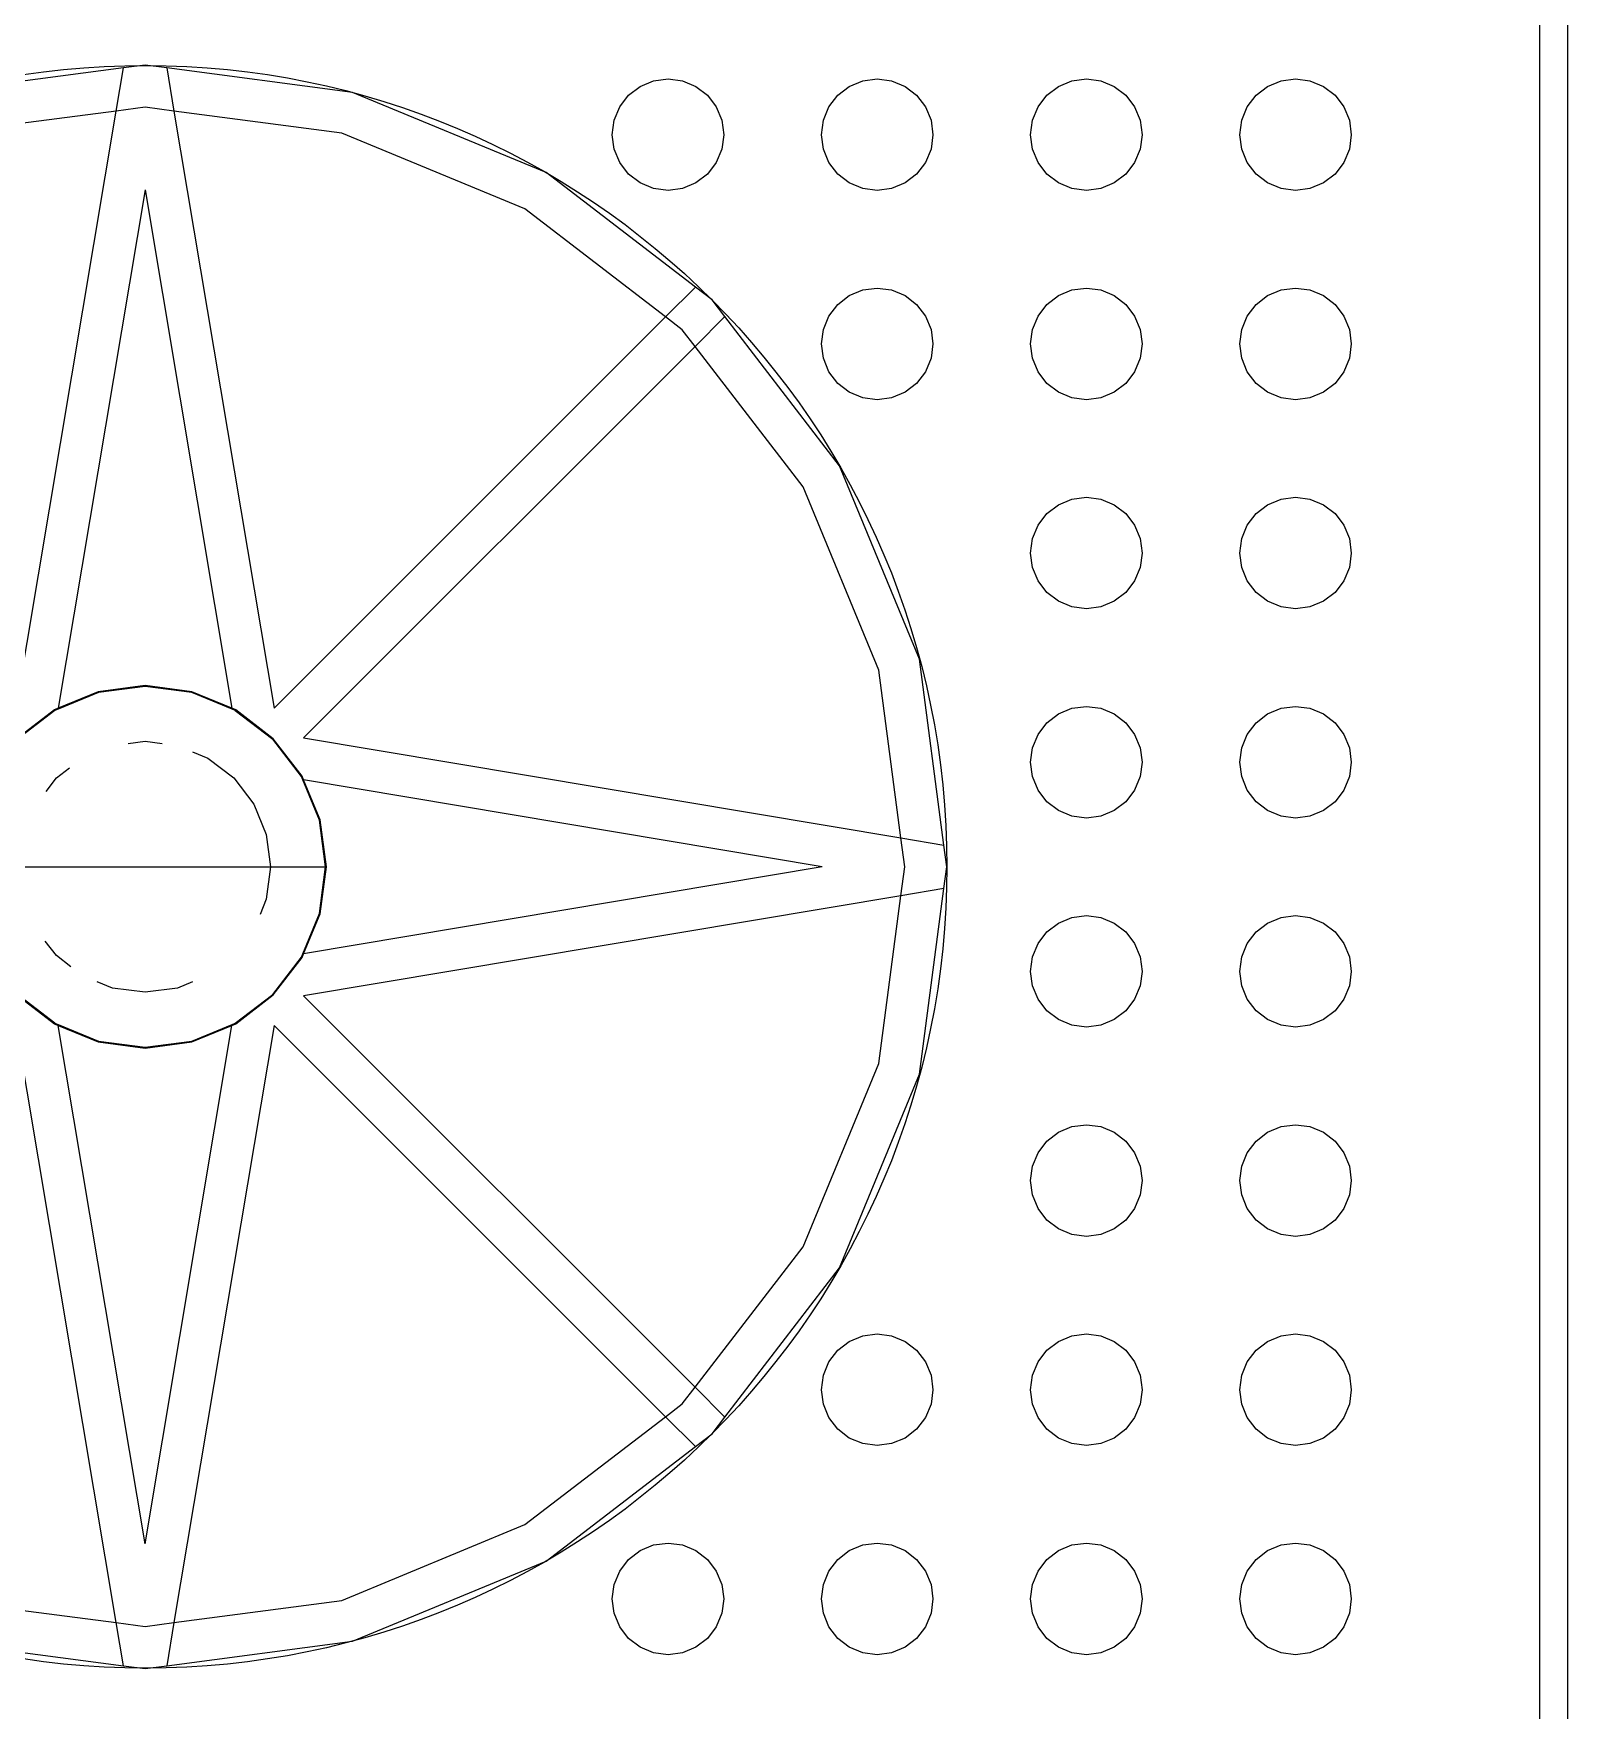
# Model space of a CAD drawing. Header units: millimetres. Extents: x 2562 to 7288, y 778 to 5635.
# Drawn here: x 5141 to 5152, y 2003.42 to 2015.45 of the extents above; entities that cross this region are included whole.
import ezdxf

# ---------------------------------------------------------------- set-up
doc = ezdxf.new("R2010")
doc.units = ezdxf.units.MM
doc.layers.add('0-gnl-gor3', color=252, linetype='Continuous')

msp = doc.modelspace()

# ---------------------------------------------------------------- linework, layer by layer
at = {"layer": '0-gnl-gor3'}
for p, q in [((5141.649, 2015.202), (5140.317, 2015.026)), ((5141.598, 2014.892), (5141.649, 2015.202)), ((5141.805, 2015.222), (5141.649, 2015.202)), ((5141.96, 2015.202), (5141.805, 2015.222)), ((5143.293, 2015.026), (5141.96, 2015.202)), ((5141.96, 2015.202), (5142.012, 2014.892)), ((5145.451, 2015.109), (5145.555, 2015.122)), ((5145.555, 2015.122), (5145.658, 2015.109)), ((5146.951, 2015.109), (5147.055, 2015.122)), ((5147.055, 2015.122), (5147.158, 2015.109)), ((5148.451, 2015.109), (5148.555, 2015.122)), ((5148.555, 2015.122), (5148.658, 2015.109)), ((5149.951, 2015.109), (5150.055, 2015.122)), ((5150.055, 2015.122), (5150.158, 2015.109)), ((5144.68, 2014.452), (5143.293, 2015.026)), ((5145.209, 2014.922), (5145.272, 2015.005)), ((5145.272, 2015.005), (5145.355, 2015.069)), ((5145.355, 2015.069), (5145.451, 2015.109)), ((5145.658, 2015.109), (5145.755, 2015.069)), ((5145.755, 2015.069), (5145.838, 2015.005)), ((5145.838, 2015.005), (5145.901, 2014.922)), ((5146.709, 2014.922), (5146.772, 2015.005)), ((5146.772, 2015.005), (5146.855, 2015.069)), ((5146.855, 2015.069), (5146.951, 2015.109)), ((5147.158, 2015.109), (5147.255, 2015.069)), ((5147.255, 2015.069), (5147.338, 2015.005)), ((5147.338, 2015.005), (5147.401, 2014.922)), ((5148.209, 2014.922), (5148.272, 2015.005)), ((5148.272, 2015.005), (5148.355, 2015.069)), ((5148.355, 2015.069), (5148.451, 2015.109)), ((5148.658, 2015.109), (5148.755, 2015.069)), ((5148.755, 2015.069), (5148.838, 2015.005)), ((5148.838, 2015.005), (5148.901, 2014.922)), ((5149.709, 2014.922), (5149.772, 2015.005)), ((5149.772, 2015.005), (5149.855, 2015.069)), ((5149.855, 2015.069), (5149.951, 2015.109)), ((5150.158, 2015.109), (5150.255, 2015.069)), ((5150.255, 2015.069), (5150.338, 2015.005)), ((5150.338, 2015.005), (5150.401, 2014.922)), ((5141.598, 2014.892), (5140.395, 2014.734)), ((5140.88, 2010.609), (5141.598, 2014.892)), ((5141.805, 2014.92), (5141.598, 2014.892)), ((5142.012, 2014.892), (5141.805, 2014.92)), ((5143.215, 2014.734), (5142.012, 2014.892)), ((5142.012, 2014.892), (5142.73, 2010.609)), ((5145.169, 2014.826), (5145.209, 2014.922)), ((5145.901, 2014.922), (5145.941, 2014.826)), ((5146.669, 2014.826), (5146.709, 2014.922)), ((5147.401, 2014.922), (5147.441, 2014.826)), ((5148.169, 2014.826), (5148.209, 2014.922)), ((5148.901, 2014.922), (5148.941, 2014.826)), ((5149.669, 2014.826), (5149.709, 2014.922)), ((5150.401, 2014.922), (5150.441, 2014.826)), ((5145.155, 2014.722), (5145.169, 2014.826)), ((5145.941, 2014.826), (5145.955, 2014.722)), ((5146.655, 2014.722), (5146.669, 2014.826)), ((5147.441, 2014.826), (5147.455, 2014.722)), ((5148.155, 2014.722), (5148.169, 2014.826)), ((5148.941, 2014.826), (5148.955, 2014.722)), ((5149.655, 2014.722), (5149.669, 2014.826)), ((5150.441, 2014.826), (5150.455, 2014.722)), ((5144.529, 2014.19), (5143.215, 2014.734)), ((5145.169, 2014.619), (5145.155, 2014.722)), ((5145.955, 2014.722), (5145.941, 2014.619)), ((5146.669, 2014.619), (5146.655, 2014.722)), ((5147.455, 2014.722), (5147.441, 2014.619)), ((5148.169, 2014.619), (5148.155, 2014.722)), ((5148.955, 2014.722), (5148.941, 2014.619)), ((5149.669, 2014.619), (5149.655, 2014.722)), ((5150.455, 2014.722), (5150.441, 2014.619)), ((5145.209, 2014.522), (5145.169, 2014.619)), ((5145.272, 2014.439), (5145.209, 2014.522)), ((5145.901, 2014.522), (5145.838, 2014.439)), ((5145.941, 2014.619), (5145.901, 2014.522)), ((5146.709, 2014.522), (5146.669, 2014.619)), ((5146.772, 2014.439), (5146.709, 2014.522)), ((5147.401, 2014.522), (5147.338, 2014.439)), ((5147.441, 2014.619), (5147.401, 2014.522)), ((5148.209, 2014.522), (5148.169, 2014.619)), ((5148.272, 2014.439), (5148.209, 2014.522)), ((5148.901, 2014.522), (5148.838, 2014.439)), ((5148.941, 2014.619), (5148.901, 2014.522)), ((5149.709, 2014.522), (5149.669, 2014.619)), ((5149.772, 2014.439), (5149.709, 2014.522)), ((5150.401, 2014.522), (5150.338, 2014.439)), ((5150.441, 2014.619), (5150.401, 2014.522)), ((5145.751, 2013.63), (5144.68, 2014.452)), ((5145.355, 2014.376), (5145.272, 2014.439)), ((5145.838, 2014.439), (5145.755, 2014.376)), ((5146.855, 2014.376), (5146.772, 2014.439)), ((5147.338, 2014.439), (5147.255, 2014.376)), ((5148.355, 2014.376), (5148.272, 2014.439)), ((5148.838, 2014.439), (5148.755, 2014.376)), ((5149.855, 2014.376), (5149.772, 2014.439)), ((5150.338, 2014.439), (5150.255, 2014.376)), ((5141.805, 2014.327), (5141.182, 2010.609)), ((5141.805, 2014.327), (5142.428, 2010.609)), ((5145.451, 2014.336), (5145.355, 2014.376)), ((5145.555, 2014.322), (5145.451, 2014.336)), ((5145.658, 2014.336), (5145.555, 2014.322)), ((5145.755, 2014.376), (5145.658, 2014.336)), ((5146.951, 2014.336), (5146.855, 2014.376)), ((5147.055, 2014.322), (5146.951, 2014.336)), ((5147.158, 2014.336), (5147.055, 2014.322)), ((5147.255, 2014.376), (5147.158, 2014.336)), ((5148.451, 2014.336), (5148.355, 2014.376)), ((5148.555, 2014.322), (5148.451, 2014.336)), ((5148.658, 2014.336), (5148.555, 2014.322)), ((5148.755, 2014.376), (5148.658, 2014.336)), ((5149.951, 2014.336), (5149.855, 2014.376)), ((5150.055, 2014.322), (5149.951, 2014.336)), ((5150.158, 2014.336), (5150.055, 2014.322)), ((5150.255, 2014.376), (5150.158, 2014.336)), ((5145.537, 2013.416), (5144.529, 2014.19)), ((5145.537, 2013.416), (5145.751, 2013.63)), ((5145.871, 2013.538), (5145.751, 2013.63)), ((5146.772, 2013.505), (5146.855, 2013.569)), ((5146.855, 2013.569), (5146.951, 2013.609)), ((5146.951, 2013.609), (5147.055, 2013.622)), ((5147.055, 2013.622), (5147.158, 2013.609)), ((5147.158, 2013.609), (5147.255, 2013.569)), ((5147.255, 2013.569), (5147.338, 2013.505)), ((5148.272, 2013.505), (5148.355, 2013.569)), ((5148.355, 2013.569), (5148.451, 2013.609)), ((5148.451, 2013.609), (5148.555, 2013.622)), ((5148.555, 2013.622), (5148.658, 2013.609)), ((5148.658, 2013.609), (5148.755, 2013.569)), ((5148.755, 2013.569), (5148.838, 2013.505)), ((5149.772, 2013.505), (5149.855, 2013.569)), ((5149.855, 2013.569), (5149.951, 2013.609)), ((5149.951, 2013.609), (5150.055, 2013.622)), ((5150.055, 2013.622), (5150.158, 2013.609)), ((5150.158, 2013.609), (5150.255, 2013.569)), ((5150.255, 2013.569), (5150.338, 2013.505)), ((5145.963, 2013.418), (5145.871, 2013.538)), ((5146.709, 2013.422), (5146.772, 2013.505)), ((5147.338, 2013.505), (5147.401, 2013.422)), ((5148.209, 2013.422), (5148.272, 2013.505)), ((5148.838, 2013.505), (5148.901, 2013.422)), ((5149.709, 2013.422), (5149.772, 2013.505)), ((5150.338, 2013.505), (5150.401, 2013.422)), ((5142.73, 2010.609), (5145.537, 2013.416)), ((5145.657, 2013.324), (5145.537, 2013.416)), ((5145.749, 2013.204), (5145.657, 2013.324)), ((5145.963, 2013.418), (5145.749, 2013.204)), ((5146.785, 2012.347), (5145.963, 2013.418)), ((5146.655, 2013.222), (5146.669, 2013.326)), ((5146.669, 2013.326), (5146.709, 2013.422)), ((5147.401, 2013.422), (5147.441, 2013.326)), ((5147.441, 2013.326), (5147.455, 2013.222)), ((5148.155, 2013.222), (5148.169, 2013.326)), ((5148.169, 2013.326), (5148.209, 2013.422)), ((5148.901, 2013.422), (5148.941, 2013.326)), ((5148.941, 2013.326), (5148.955, 2013.222)), ((5149.655, 2013.222), (5149.669, 2013.326)), ((5149.669, 2013.326), (5149.709, 2013.422)), ((5150.401, 2013.422), (5150.441, 2013.326)), ((5150.441, 2013.326), (5150.455, 2013.222)), ((5145.749, 2013.204), (5142.942, 2010.397)), ((5146.523, 2012.196), (5145.749, 2013.204)), ((5146.669, 2013.119), (5146.655, 2013.222)), ((5147.455, 2013.222), (5147.441, 2013.119)), ((5148.169, 2013.119), (5148.155, 2013.222)), ((5148.955, 2013.222), (5148.941, 2013.119)), ((5149.669, 2013.119), (5149.655, 2013.222)), ((5150.455, 2013.222), (5150.441, 2013.119)), ((5146.709, 2013.022), (5146.669, 2013.119)), ((5147.441, 2013.119), (5147.401, 2013.022)), ((5148.209, 2013.022), (5148.169, 2013.119)), ((5148.941, 2013.119), (5148.901, 2013.022)), ((5149.709, 2013.022), (5149.669, 2013.119)), ((5150.441, 2013.119), (5150.401, 2013.022)), ((5146.772, 2012.939), (5146.709, 2013.022)), ((5147.401, 2013.022), (5147.338, 2012.939)), ((5148.272, 2012.939), (5148.209, 2013.022)), ((5148.901, 2013.022), (5148.838, 2012.939)), ((5149.772, 2012.939), (5149.709, 2013.022)), ((5150.401, 2013.022), (5150.338, 2012.939)), ((5146.855, 2012.876), (5146.772, 2012.939)), ((5146.951, 2012.836), (5146.855, 2012.876)), ((5147.055, 2012.822), (5146.951, 2012.836)), ((5147.158, 2012.836), (5147.055, 2012.822)), ((5147.255, 2012.876), (5147.158, 2012.836)), ((5147.338, 2012.939), (5147.255, 2012.876)), ((5148.355, 2012.876), (5148.272, 2012.939)), ((5148.451, 2012.836), (5148.355, 2012.876)), ((5148.555, 2012.822), (5148.451, 2012.836)), ((5148.658, 2012.836), (5148.555, 2012.822)), ((5148.755, 2012.876), (5148.658, 2012.836)), ((5148.838, 2012.939), (5148.755, 2012.876)), ((5149.855, 2012.876), (5149.772, 2012.939)), ((5149.951, 2012.836), (5149.855, 2012.876)), ((5150.055, 2012.822), (5149.951, 2012.836)), ((5150.158, 2012.836), (5150.055, 2012.822)), ((5150.255, 2012.876), (5150.158, 2012.836)), ((5150.338, 2012.939), (5150.255, 2012.876)), ((5147.359, 2010.96), (5146.785, 2012.347)), ((5147.067, 2010.882), (5146.523, 2012.196)), ((5148.355, 2012.069), (5148.451, 2012.109)), ((5148.451, 2012.109), (5148.555, 2012.122)), ((5148.555, 2012.122), (5148.658, 2012.109)), ((5148.658, 2012.109), (5148.755, 2012.069)), ((5149.855, 2012.069), (5149.951, 2012.109)), ((5149.951, 2012.109), (5150.055, 2012.122)), ((5150.055, 2012.122), (5150.158, 2012.109)), ((5150.158, 2012.109), (5150.255, 2012.069)), ((5148.209, 2011.922), (5148.272, 2012.005)), ((5148.272, 2012.005), (5148.355, 2012.069)), ((5148.755, 2012.069), (5148.838, 2012.005)), ((5148.838, 2012.005), (5148.901, 2011.922)), ((5149.709, 2011.922), (5149.772, 2012.005)), ((5149.772, 2012.005), (5149.855, 2012.069)), ((5150.255, 2012.069), (5150.338, 2012.005)), ((5150.338, 2012.005), (5150.401, 2011.922)), ((5148.169, 2011.826), (5148.209, 2011.922)), ((5148.901, 2011.922), (5148.941, 2011.826)), ((5149.669, 2011.826), (5149.709, 2011.922)), ((5150.401, 2011.922), (5150.441, 2011.826)), ((5148.155, 2011.722), (5148.169, 2011.826)), ((5148.941, 2011.826), (5148.955, 2011.722)), ((5149.655, 2011.722), (5149.669, 2011.826)), ((5150.441, 2011.826), (5150.455, 2011.722)), ((5148.169, 2011.619), (5148.155, 2011.722)), ((5148.955, 2011.722), (5148.941, 2011.619)), ((5149.669, 2011.619), (5149.655, 2011.722)), ((5150.455, 2011.722), (5150.441, 2011.619)), ((5148.209, 2011.522), (5148.169, 2011.619)), ((5148.272, 2011.439), (5148.209, 2011.522)), ((5148.901, 2011.522), (5148.838, 2011.439)), ((5148.941, 2011.619), (5148.901, 2011.522)), ((5149.709, 2011.522), (5149.669, 2011.619)), ((5149.772, 2011.439), (5149.709, 2011.522)), ((5150.401, 2011.522), (5150.338, 2011.439)), ((5150.441, 2011.619), (5150.401, 2011.522)), ((5148.355, 2011.376), (5148.272, 2011.439)), ((5148.838, 2011.439), (5148.755, 2011.376)), ((5149.855, 2011.376), (5149.772, 2011.439)), ((5150.338, 2011.439), (5150.255, 2011.376)), ((5148.451, 2011.336), (5148.355, 2011.376)), ((5148.555, 2011.322), (5148.451, 2011.336)), ((5148.658, 2011.336), (5148.555, 2011.322)), ((5148.755, 2011.376), (5148.658, 2011.336)), ((5149.951, 2011.336), (5149.855, 2011.376)), ((5150.055, 2011.322), (5149.951, 2011.336)), ((5150.158, 2011.336), (5150.055, 2011.322)), ((5150.255, 2011.376), (5150.158, 2011.336)), ((5147.534, 2009.628), (5147.359, 2010.96)), ((5147.225, 2009.68), (5147.067, 2010.882)), ((5141.47, 2010.722), (5141.181, 2010.602)), ((5141.468, 2010.728), (5141.182, 2010.609)), ((5141.805, 2010.772), (5141.468, 2010.728)), ((5141.805, 2010.766), (5141.47, 2010.722)), ((5142.141, 2010.728), (5141.805, 2010.772)), ((5142.14, 2010.722), (5141.805, 2010.766)), ((5142.429, 2010.602), (5142.14, 2010.722)), ((5142.428, 2010.609), (5142.141, 2010.728)), ((5141.155, 2010.598), (5140.886, 2010.391)), ((5141.158, 2010.593), (5140.89, 2010.387)), ((5141.182, 2010.609), (5141.155, 2010.598)), ((5141.181, 2010.602), (5141.158, 2010.593)), ((5141.182, 2010.609), (5141.181, 2010.602)), ((5142.455, 2010.598), (5142.428, 2010.609)), ((5142.428, 2010.609), (5142.429, 2010.602)), ((5142.452, 2010.593), (5142.429, 2010.602)), ((5142.452, 2010.593), (5142.72, 2010.387)), ((5142.724, 2010.391), (5142.455, 2010.598)), ((5148.272, 2010.505), (5148.355, 2010.569)), ((5148.355, 2010.569), (5148.451, 2010.609)), ((5148.451, 2010.609), (5148.555, 2010.622)), ((5148.555, 2010.622), (5148.658, 2010.609)), ((5148.658, 2010.609), (5148.755, 2010.569)), ((5148.755, 2010.569), (5148.838, 2010.505)), ((5149.772, 2010.505), (5149.855, 2010.569)), ((5149.855, 2010.569), (5149.951, 2010.609)), ((5149.951, 2010.609), (5150.055, 2010.622)), ((5150.055, 2010.622), (5150.158, 2010.609)), ((5150.158, 2010.609), (5150.255, 2010.569)), ((5150.255, 2010.569), (5150.338, 2010.505)), ((5148.209, 2010.422), (5148.272, 2010.505)), ((5148.838, 2010.505), (5148.901, 2010.422)), ((5149.709, 2010.422), (5149.772, 2010.505)), ((5150.338, 2010.505), (5150.401, 2010.422)), ((5141.683, 2010.356), (5141.805, 2010.372)), ((5141.805, 2010.372), (5141.927, 2010.356)), ((5142.926, 2010.119), (5142.72, 2010.387)), ((5142.931, 2010.122), (5142.724, 2010.391)), ((5142.942, 2010.397), (5147.225, 2009.68)), ((5148.155, 2010.222), (5148.169, 2010.326)), ((5148.169, 2010.326), (5148.209, 2010.422)), ((5148.901, 2010.422), (5148.941, 2010.326)), ((5148.941, 2010.326), (5148.955, 2010.222)), ((5149.655, 2010.222), (5149.669, 2010.326)), ((5149.669, 2010.326), (5149.709, 2010.422)), ((5150.401, 2010.422), (5150.441, 2010.326)), ((5150.441, 2010.326), (5150.455, 2010.222)), ((5142.145, 2010.297), (5142.255, 2010.252)), ((5142.255, 2010.252), (5142.441, 2010.109)), ((5148.169, 2010.119), (5148.155, 2010.222)), ((5148.955, 2010.222), (5148.941, 2010.119)), ((5149.669, 2010.119), (5149.655, 2010.222)), ((5150.455, 2010.222), (5150.441, 2010.119)), ((5141.095, 2010.013), (5141.169, 2010.109)), ((5141.169, 2010.109), (5141.264, 2010.182)), ((5142.441, 2010.109), (5142.584, 2009.922)), ((5142.935, 2010.096), (5142.926, 2010.119)), ((5142.942, 2010.095), (5142.931, 2010.122)), ((5143.055, 2009.807), (5142.935, 2010.096)), ((5142.942, 2010.095), (5142.935, 2010.096)), ((5143.061, 2009.809), (5142.942, 2010.095)), ((5146.66, 2009.472), (5142.942, 2010.095)), ((5148.209, 2010.022), (5148.169, 2010.119)), ((5148.941, 2010.119), (5148.901, 2010.022)), ((5149.709, 2010.022), (5149.669, 2010.119)), ((5150.441, 2010.119), (5150.401, 2010.022)), ((5148.272, 2009.939), (5148.209, 2010.022)), ((5148.901, 2010.022), (5148.838, 2009.939)), ((5149.772, 2009.939), (5149.709, 2010.022)), ((5150.401, 2010.022), (5150.338, 2009.939)), ((5142.584, 2009.922), (5142.674, 2009.705)), ((5148.355, 2009.876), (5148.272, 2009.939)), ((5148.451, 2009.836), (5148.355, 2009.876)), ((5148.555, 2009.822), (5148.451, 2009.836)), ((5148.658, 2009.836), (5148.555, 2009.822)), ((5148.755, 2009.876), (5148.658, 2009.836)), ((5148.838, 2009.939), (5148.755, 2009.876)), ((5149.855, 2009.876), (5149.772, 2009.939)), ((5149.951, 2009.836), (5149.855, 2009.876)), ((5150.055, 2009.822), (5149.951, 2009.836)), ((5150.158, 2009.836), (5150.055, 2009.822)), ((5150.255, 2009.876), (5150.158, 2009.836)), ((5150.338, 2009.939), (5150.255, 2009.876)), ((5142.674, 2009.705), (5142.705, 2009.472)), ((5143.099, 2009.472), (5143.055, 2009.807)), ((5143.105, 2009.472), (5143.061, 2009.809)), ((5147.252, 2009.472), (5147.225, 2009.68)), ((5147.225, 2009.68), (5147.534, 2009.628)), ((5147.555, 2009.472), (5147.534, 2009.628)), ((5142.705, 2009.472), (5142.674, 2009.239)), ((5146.66, 2009.472), (5142.942, 2008.849)), ((5143.055, 2009.137), (5143.099, 2009.472)), ((5143.061, 2009.136), (5143.105, 2009.472)), ((5147.225, 2009.265), (5147.252, 2009.472)), ((5147.534, 2009.317), (5147.555, 2009.472)), ((5142.674, 2009.239), (5142.63, 2009.131)), ((5147.225, 2009.265), (5142.942, 2008.547)), ((5147.067, 2008.062), (5147.225, 2009.265)), ((5147.534, 2009.317), (5147.225, 2009.265)), ((5147.359, 2007.984), (5147.534, 2009.317)), ((5142.935, 2008.848), (5143.055, 2009.137)), ((5142.942, 2008.849), (5143.061, 2009.136)), ((5148.355, 2009.069), (5148.451, 2009.109)), ((5148.451, 2009.109), (5148.555, 2009.122)), ((5148.555, 2009.122), (5148.658, 2009.109)), ((5148.658, 2009.109), (5148.755, 2009.069)), ((5149.855, 2009.069), (5149.951, 2009.109)), ((5149.951, 2009.109), (5150.055, 2009.122)), ((5150.055, 2009.122), (5150.158, 2009.109)), ((5150.158, 2009.109), (5150.255, 2009.069)), ((5148.209, 2008.922), (5148.272, 2009.005)), ((5148.272, 2009.005), (5148.355, 2009.069)), ((5148.755, 2009.069), (5148.838, 2009.005)), ((5148.838, 2009.005), (5148.901, 2008.922)), ((5149.709, 2008.922), (5149.772, 2009.005)), ((5149.772, 2009.005), (5149.855, 2009.069)), ((5150.255, 2009.069), (5150.338, 2009.005)), ((5150.338, 2009.005), (5150.401, 2008.922)), ((5141.169, 2008.836), (5141.089, 2008.94)), ((5148.169, 2008.826), (5148.209, 2008.922)), ((5148.901, 2008.922), (5148.941, 2008.826)), ((5149.669, 2008.826), (5149.709, 2008.922)), ((5150.401, 2008.922), (5150.441, 2008.826)), ((5141.272, 2008.756), (5141.169, 2008.836)), ((5142.72, 2008.557), (5142.926, 2008.825)), ((5142.724, 2008.553), (5142.931, 2008.822)), ((5142.926, 2008.825), (5142.935, 2008.848)), ((5142.931, 2008.822), (5142.942, 2008.849)), ((5142.942, 2008.849), (5142.935, 2008.848)), ((5148.155, 2008.722), (5148.169, 2008.826)), ((5148.941, 2008.826), (5148.955, 2008.722)), ((5149.655, 2008.722), (5149.669, 2008.826)), ((5150.441, 2008.826), (5150.455, 2008.722)), ((5141.572, 2008.603), (5141.462, 2008.648)), ((5142.146, 2008.648), (5142.038, 2008.603)), ((5148.169, 2008.619), (5148.155, 2008.722)), ((5148.955, 2008.722), (5148.941, 2008.619)), ((5149.669, 2008.619), (5149.655, 2008.722)), ((5150.455, 2008.722), (5150.441, 2008.619)), ((5140.886, 2008.553), (5141.155, 2008.346)), ((5141.158, 2008.352), (5140.89, 2008.557)), ((5141.805, 2008.572), (5141.572, 2008.603)), ((5142.038, 2008.603), (5141.805, 2008.572)), ((5142.452, 2008.352), (5142.72, 2008.557)), ((5142.455, 2008.346), (5142.724, 2008.553)), ((5142.942, 2008.547), (5145.749, 2005.74)), ((5148.209, 2008.522), (5148.169, 2008.619)), ((5148.272, 2008.439), (5148.209, 2008.522)), ((5148.901, 2008.522), (5148.838, 2008.439)), ((5148.941, 2008.619), (5148.901, 2008.522)), ((5149.709, 2008.522), (5149.669, 2008.619)), ((5149.772, 2008.439), (5149.709, 2008.522)), ((5150.401, 2008.522), (5150.338, 2008.439)), ((5150.441, 2008.619), (5150.401, 2008.522)), ((5148.355, 2008.376), (5148.272, 2008.439)), ((5148.838, 2008.439), (5148.755, 2008.376)), ((5149.855, 2008.376), (5149.772, 2008.439)), ((5150.338, 2008.439), (5150.255, 2008.376)), ((5141.598, 2004.052), (5140.88, 2008.335)), ((5141.155, 2008.346), (5141.182, 2008.335)), ((5141.158, 2008.352), (5141.181, 2008.342)), ((5141.181, 2008.342), (5141.47, 2008.222)), ((5141.182, 2008.335), (5141.181, 2008.342)), ((5141.182, 2008.335), (5141.468, 2008.216)), ((5141.805, 2004.617), (5141.182, 2008.335)), ((5141.805, 2004.617), (5142.428, 2008.335)), ((5142.73, 2008.335), (5142.012, 2004.052)), ((5142.14, 2008.222), (5142.429, 2008.342)), ((5142.141, 2008.216), (5142.428, 2008.335)), ((5142.428, 2008.335), (5142.455, 2008.346)), ((5142.428, 2008.335), (5142.429, 2008.342)), ((5142.429, 2008.342), (5142.452, 2008.352)), ((5145.537, 2005.528), (5142.73, 2008.335)), ((5148.451, 2008.336), (5148.355, 2008.376)), ((5148.555, 2008.322), (5148.451, 2008.336)), ((5148.658, 2008.336), (5148.555, 2008.322)), ((5148.755, 2008.376), (5148.658, 2008.336)), ((5149.951, 2008.336), (5149.855, 2008.376)), ((5150.055, 2008.322), (5149.951, 2008.336)), ((5150.158, 2008.336), (5150.055, 2008.322)), ((5150.255, 2008.376), (5150.158, 2008.336)), ((5141.468, 2008.216), (5141.805, 2008.172)), ((5141.47, 2008.222), (5141.805, 2008.178)), ((5141.805, 2008.178), (5142.14, 2008.222)), ((5141.805, 2008.172), (5142.141, 2008.216)), ((5146.523, 2006.748), (5147.067, 2008.062)), ((5146.785, 2006.597), (5147.359, 2007.984)), ((5148.272, 2007.505), (5148.355, 2007.569)), ((5148.355, 2007.569), (5148.451, 2007.609)), ((5148.451, 2007.609), (5148.555, 2007.622)), ((5148.555, 2007.622), (5148.658, 2007.609)), ((5148.658, 2007.609), (5148.755, 2007.569)), ((5148.755, 2007.569), (5148.838, 2007.505)), ((5149.772, 2007.505), (5149.855, 2007.569)), ((5149.855, 2007.569), (5149.951, 2007.609)), ((5149.951, 2007.609), (5150.055, 2007.622)), ((5150.055, 2007.622), (5150.158, 2007.609)), ((5150.158, 2007.609), (5150.255, 2007.569)), ((5150.255, 2007.569), (5150.338, 2007.505)), ((5148.169, 2007.326), (5148.209, 2007.422)), ((5148.209, 2007.422), (5148.272, 2007.505)), ((5148.838, 2007.505), (5148.901, 2007.422)), ((5148.901, 2007.422), (5148.941, 2007.326)), ((5149.669, 2007.326), (5149.709, 2007.422)), ((5149.709, 2007.422), (5149.772, 2007.505)), ((5150.338, 2007.505), (5150.401, 2007.422)), ((5150.401, 2007.422), (5150.441, 2007.326)), ((5148.155, 2007.222), (5148.169, 2007.326)), ((5148.941, 2007.326), (5148.955, 2007.222)), ((5149.655, 2007.222), (5149.669, 2007.326)), ((5150.441, 2007.326), (5150.455, 2007.222)), ((5148.169, 2007.119), (5148.155, 2007.222)), ((5148.955, 2007.222), (5148.941, 2007.119)), ((5149.669, 2007.119), (5149.655, 2007.222)), ((5150.455, 2007.222), (5150.441, 2007.119)), ((5148.209, 2007.022), (5148.169, 2007.119)), ((5148.941, 2007.119), (5148.901, 2007.022)), ((5149.709, 2007.022), (5149.669, 2007.119)), ((5150.441, 2007.119), (5150.401, 2007.022)), ((5148.272, 2006.939), (5148.209, 2007.022)), ((5148.355, 2006.876), (5148.272, 2006.939)), ((5148.838, 2006.939), (5148.755, 2006.876)), ((5148.901, 2007.022), (5148.838, 2006.939)), ((5149.772, 2006.939), (5149.709, 2007.022)), ((5149.855, 2006.876), (5149.772, 2006.939)), ((5150.338, 2006.939), (5150.255, 2006.876)), ((5150.401, 2007.022), (5150.338, 2006.939)), ((5148.451, 2006.836), (5148.355, 2006.876)), ((5148.555, 2006.822), (5148.451, 2006.836)), ((5148.658, 2006.836), (5148.555, 2006.822)), ((5148.755, 2006.876), (5148.658, 2006.836)), ((5149.951, 2006.836), (5149.855, 2006.876)), ((5150.055, 2006.822), (5149.951, 2006.836)), ((5150.158, 2006.836), (5150.055, 2006.822)), ((5150.255, 2006.876), (5150.158, 2006.836)), ((5145.749, 2005.74), (5146.523, 2006.748)), ((5145.963, 2005.526), (5146.785, 2006.597)), ((5146.855, 2006.069), (5146.951, 2006.109)), ((5146.951, 2006.109), (5147.055, 2006.122)), ((5147.055, 2006.122), (5147.158, 2006.109)), ((5147.158, 2006.109), (5147.255, 2006.069)), ((5148.355, 2006.069), (5148.451, 2006.109)), ((5148.451, 2006.109), (5148.555, 2006.122)), ((5148.555, 2006.122), (5148.658, 2006.109)), ((5148.658, 2006.109), (5148.755, 2006.069)), ((5149.855, 2006.069), (5149.951, 2006.109)), ((5149.951, 2006.109), (5150.055, 2006.122)), ((5150.055, 2006.122), (5150.158, 2006.109)), ((5150.158, 2006.109), (5150.255, 2006.069)), ((5146.709, 2005.922), (5146.772, 2006.005)), ((5146.772, 2006.005), (5146.855, 2006.069)), ((5147.255, 2006.069), (5147.338, 2006.005)), ((5147.338, 2006.005), (5147.401, 2005.922)), ((5148.209, 2005.922), (5148.272, 2006.005)), ((5148.272, 2006.005), (5148.355, 2006.069)), ((5148.755, 2006.069), (5148.838, 2006.005)), ((5148.838, 2006.005), (5148.901, 2005.922)), ((5149.709, 2005.922), (5149.772, 2006.005)), ((5149.772, 2006.005), (5149.855, 2006.069)), ((5150.255, 2006.069), (5150.338, 2006.005)), ((5150.338, 2006.005), (5150.401, 2005.922)), ((5146.669, 2005.826), (5146.709, 2005.922)), ((5147.401, 2005.922), (5147.441, 2005.826)), ((5148.169, 2005.826), (5148.209, 2005.922)), ((5148.901, 2005.922), (5148.941, 2005.826)), ((5149.669, 2005.826), (5149.709, 2005.922)), ((5150.401, 2005.922), (5150.441, 2005.826)), ((5145.657, 2005.62), (5145.749, 2005.74)), ((5145.749, 2005.74), (5145.963, 2005.526)), ((5146.655, 2005.722), (5146.669, 2005.826)), ((5147.441, 2005.826), (5147.455, 2005.722)), ((5148.155, 2005.722), (5148.169, 2005.826)), ((5148.941, 2005.826), (5148.955, 2005.722)), ((5149.655, 2005.722), (5149.669, 2005.826)), ((5150.441, 2005.826), (5150.455, 2005.722)), ((5145.537, 2005.528), (5145.657, 2005.62)), ((5146.669, 2005.619), (5146.655, 2005.722)), ((5146.709, 2005.522), (5146.669, 2005.619)), ((5147.441, 2005.619), (5147.401, 2005.522)), ((5147.455, 2005.722), (5147.441, 2005.619)), ((5148.169, 2005.619), (5148.155, 2005.722)), ((5148.209, 2005.522), (5148.169, 2005.619)), ((5148.941, 2005.619), (5148.901, 2005.522)), ((5148.955, 2005.722), (5148.941, 2005.619)), ((5149.669, 2005.619), (5149.655, 2005.722)), ((5149.709, 2005.522), (5149.669, 2005.619)), ((5150.441, 2005.619), (5150.401, 2005.522)), ((5150.455, 2005.722), (5150.441, 2005.619)), ((5144.529, 2004.755), (5145.537, 2005.528)), ((5145.751, 2005.314), (5145.537, 2005.528)), ((5145.871, 2005.406), (5145.963, 2005.526)), ((5146.772, 2005.439), (5146.709, 2005.522)), ((5147.401, 2005.522), (5147.338, 2005.439)), ((5148.272, 2005.439), (5148.209, 2005.522)), ((5148.901, 2005.522), (5148.838, 2005.439)), ((5149.772, 2005.439), (5149.709, 2005.522)), ((5150.401, 2005.522), (5150.338, 2005.439)), ((5145.751, 2005.314), (5145.871, 2005.406)), ((5146.855, 2005.376), (5146.772, 2005.439)), ((5146.951, 2005.336), (5146.855, 2005.376)), ((5147.255, 2005.376), (5147.158, 2005.336)), ((5147.338, 2005.439), (5147.255, 2005.376)), ((5148.355, 2005.376), (5148.272, 2005.439)), ((5148.451, 2005.336), (5148.355, 2005.376)), ((5148.755, 2005.376), (5148.658, 2005.336)), ((5148.838, 2005.439), (5148.755, 2005.376)), ((5149.855, 2005.376), (5149.772, 2005.439)), ((5149.951, 2005.336), (5149.855, 2005.376)), ((5150.255, 2005.376), (5150.158, 2005.336)), ((5150.338, 2005.439), (5150.255, 2005.376)), ((5144.68, 2004.493), (5145.751, 2005.314)), ((5147.055, 2005.322), (5146.951, 2005.336)), ((5147.158, 2005.336), (5147.055, 2005.322)), ((5148.555, 2005.322), (5148.451, 2005.336)), ((5148.658, 2005.336), (5148.555, 2005.322)), ((5150.055, 2005.322), (5149.951, 2005.336)), ((5150.158, 2005.336), (5150.055, 2005.322)), ((5143.215, 2004.21), (5144.529, 2004.755)), ((5145.272, 2004.505), (5145.355, 2004.569)), ((5145.355, 2004.569), (5145.451, 2004.609)), ((5145.451, 2004.609), (5145.555, 2004.622)), ((5145.555, 2004.622), (5145.658, 2004.609)), ((5145.658, 2004.609), (5145.755, 2004.569)), ((5145.755, 2004.569), (5145.838, 2004.505)), ((5146.772, 2004.505), (5146.855, 2004.569)), ((5146.855, 2004.569), (5146.951, 2004.609)), ((5146.951, 2004.609), (5147.055, 2004.622)), ((5147.055, 2004.622), (5147.158, 2004.609)), ((5147.158, 2004.609), (5147.255, 2004.569)), ((5147.255, 2004.569), (5147.338, 2004.505)), ((5148.272, 2004.505), (5148.355, 2004.569)), ((5148.355, 2004.569), (5148.451, 2004.609)), ((5148.451, 2004.609), (5148.555, 2004.622)), ((5148.555, 2004.622), (5148.658, 2004.609)), ((5148.658, 2004.609), (5148.755, 2004.569)), ((5148.755, 2004.569), (5148.838, 2004.505)), ((5149.772, 2004.505), (5149.855, 2004.569)), ((5149.855, 2004.569), (5149.951, 2004.609)), ((5149.951, 2004.609), (5150.055, 2004.622)), ((5150.055, 2004.622), (5150.158, 2004.609)), ((5150.158, 2004.609), (5150.255, 2004.569)), ((5150.255, 2004.569), (5150.338, 2004.505)), ((5143.293, 2003.918), (5144.68, 2004.493)), ((5145.169, 2004.326), (5145.209, 2004.422)), ((5145.209, 2004.422), (5145.272, 2004.505)), ((5145.838, 2004.505), (5145.901, 2004.422)), ((5145.901, 2004.422), (5145.941, 2004.326)), ((5146.669, 2004.326), (5146.709, 2004.422)), ((5146.709, 2004.422), (5146.772, 2004.505)), ((5147.338, 2004.505), (5147.401, 2004.422)), ((5147.401, 2004.422), (5147.441, 2004.326)), ((5148.169, 2004.326), (5148.209, 2004.422)), ((5148.209, 2004.422), (5148.272, 2004.505)), ((5148.838, 2004.505), (5148.901, 2004.422)), ((5148.901, 2004.422), (5148.941, 2004.326)), ((5149.669, 2004.326), (5149.709, 2004.422)), ((5149.709, 2004.422), (5149.772, 2004.505)), ((5150.338, 2004.505), (5150.401, 2004.422)), ((5150.401, 2004.422), (5150.441, 2004.326)), ((5145.155, 2004.222), (5145.169, 2004.326)), ((5145.941, 2004.326), (5145.955, 2004.222)), ((5146.655, 2004.222), (5146.669, 2004.326)), ((5147.441, 2004.326), (5147.455, 2004.222)), ((5148.155, 2004.222), (5148.169, 2004.326)), ((5148.941, 2004.326), (5148.955, 2004.222)), ((5149.655, 2004.222), (5149.669, 2004.326)), ((5150.441, 2004.326), (5150.455, 2004.222)), ((5140.395, 2004.21), (5141.598, 2004.052)), ((5142.012, 2004.052), (5143.215, 2004.21)), ((5145.169, 2004.119), (5145.155, 2004.222)), ((5145.955, 2004.222), (5145.941, 2004.119)), ((5146.669, 2004.119), (5146.655, 2004.222)), ((5147.455, 2004.222), (5147.441, 2004.119)), ((5148.169, 2004.119), (5148.155, 2004.222)), ((5148.955, 2004.222), (5148.941, 2004.119)), ((5149.669, 2004.119), (5149.655, 2004.222)), ((5150.455, 2004.222), (5150.441, 2004.119)), ((5141.598, 2004.052), (5141.805, 2004.025)), ((5141.649, 2003.743), (5141.598, 2004.052)), ((5141.805, 2004.025), (5142.012, 2004.052)), ((5142.012, 2004.052), (5141.96, 2003.743)), ((5145.209, 2004.022), (5145.169, 2004.119)), ((5145.941, 2004.119), (5145.901, 2004.022)), ((5146.709, 2004.022), (5146.669, 2004.119)), ((5147.441, 2004.119), (5147.401, 2004.022)), ((5148.209, 2004.022), (5148.169, 2004.119)), ((5148.941, 2004.119), (5148.901, 2004.022)), ((5149.709, 2004.022), (5149.669, 2004.119)), ((5150.441, 2004.119), (5150.401, 2004.022)), ((5145.272, 2003.939), (5145.209, 2004.022)), ((5145.355, 2003.876), (5145.272, 2003.939)), ((5145.838, 2003.939), (5145.755, 2003.876)), ((5145.901, 2004.022), (5145.838, 2003.939)), ((5146.772, 2003.939), (5146.709, 2004.022)), ((5146.855, 2003.876), (5146.772, 2003.939)), ((5147.338, 2003.939), (5147.255, 2003.876)), ((5147.401, 2004.022), (5147.338, 2003.939)), ((5148.272, 2003.939), (5148.209, 2004.022)), ((5148.355, 2003.876), (5148.272, 2003.939)), ((5148.838, 2003.939), (5148.755, 2003.876)), ((5148.901, 2004.022), (5148.838, 2003.939)), ((5149.772, 2003.939), (5149.709, 2004.022)), ((5149.855, 2003.876), (5149.772, 2003.939)), ((5150.338, 2003.939), (5150.255, 2003.876)), ((5150.401, 2004.022), (5150.338, 2003.939)), ((5140.317, 2003.918), (5141.649, 2003.743)), ((5141.96, 2003.743), (5143.293, 2003.918)), ((5145.451, 2003.836), (5145.355, 2003.876)), ((5145.555, 2003.822), (5145.451, 2003.836)), ((5145.658, 2003.836), (5145.555, 2003.822)), ((5145.755, 2003.876), (5145.658, 2003.836)), ((5146.951, 2003.836), (5146.855, 2003.876)), ((5147.055, 2003.822), (5146.951, 2003.836)), ((5147.158, 2003.836), (5147.055, 2003.822)), ((5147.255, 2003.876), (5147.158, 2003.836)), ((5148.451, 2003.836), (5148.355, 2003.876)), ((5148.555, 2003.822), (5148.451, 2003.836)), ((5148.658, 2003.836), (5148.555, 2003.822)), ((5148.755, 2003.876), (5148.658, 2003.836)), ((5149.951, 2003.836), (5149.855, 2003.876)), ((5150.055, 2003.822), (5149.951, 2003.836)), ((5150.158, 2003.836), (5150.055, 2003.822)), ((5150.255, 2003.876), (5150.158, 2003.836)), ((5141.649, 2003.743), (5141.805, 2003.722)), ((5141.805, 2003.722), (5141.96, 2003.743))]:
    msp.add_line(p, q, dxfattribs=at)
at = {"layer": '0-gnl-gor3', "ltscale": 3}
msp.add_line((5140.511, 2009.472), (5143.105, 2009.472), dxfattribs=at)
for points in [[(5131.605, 2039.393), (5152.005, 2039.393), (5152.005, 1999.272), (5131.605, 1999.272)], [(5131.805, 2039.193), (5151.805, 2039.193), (5151.805, 1999.472), (5131.805, 1999.472)]]:
    msp.add_lwpolyline(points, close=True, dxfattribs=at)
msp.add_circle((5141.808, 2009.472), 5.747, dxfattribs=at)

doc.saveas('drawing.dxf')
